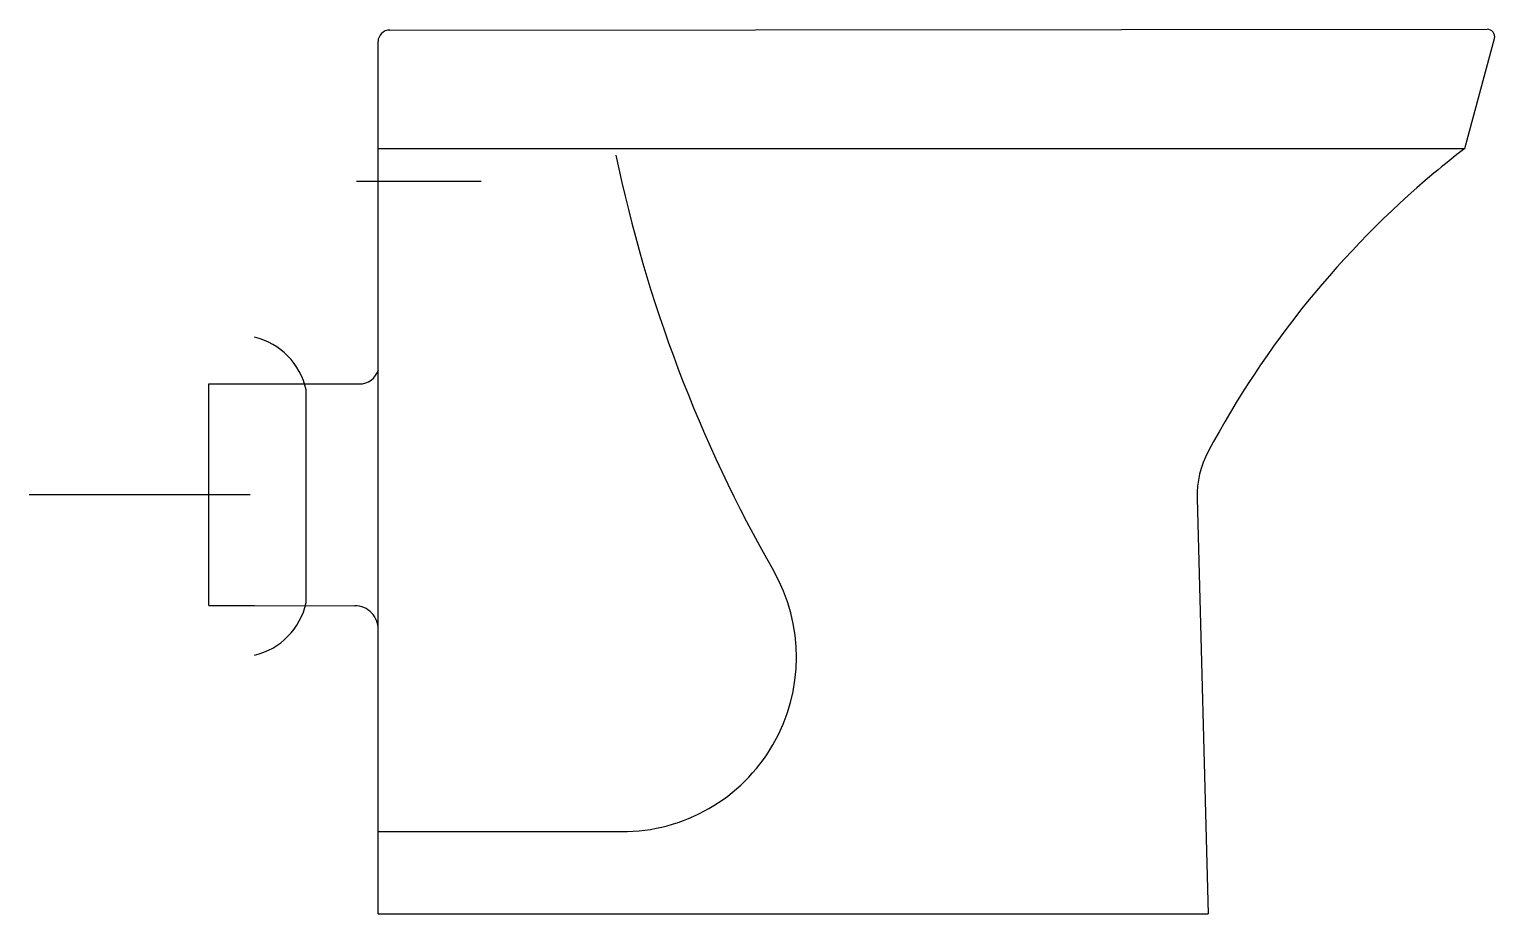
# Model space of a CAD drawing. Extents: x -720.558 to -719.895, y 587.289 to 587.689.
import ezdxf

# ---------------------------------------------------------------- set-up
doc = ezdxf.new("R2010")
doc.units = 0
doc.header["$LTSCALE"] = 0.280759
doc.header["$MEASUREMENT"] = 0
doc.linetypes.add('AXES', pattern=[0.54, 0.3, -0.08, 0.08, -0.08])
doc.linetypes.add('CONTINU', pattern=[0])
doc.layers.get('0').update_dxf_attribs({"linetype": 'CONTINUOUS'})
doc.layers.add('DECA_EIXOS', color=5, linetype='AXES')

msp = doc.modelspace()

# ---------------------------------------------------------------- linework, layer by layer
at = {"linetype": 'CONTINU'}
for points in [[(-720.39468, 587.68874), (-719.89795, 587.68906)], [(-720.39995, 587.28886), (-720.39995, 587.68348)], [(-719.90813, 587.63514), (-719.89469, 587.68497)], [(-720.39996, 587.63514), (-719.90813, 587.63514)], [(-720.4765, 587.52863), (-720.4084, 587.52857)], [(-720.4765, 587.42837), (-720.4765, 587.52863)], [(-720.4765, 587.52863), (-720.45588, 587.52861)], [(-720.43248, 587.42965), (-720.43248, 587.52591)], [(-720.02925, 587.47678), (-720.02431, 587.28886)], [(-720.4765, 587.42837), (-720.41042, 587.42819)], [(-720.4765, 587.42837), (-720.45588, 587.42837)], [(-720.39995, 587.32598), (-720.2897, 587.32598)], [(-720.39995, 587.28886), (-720.02431, 587.28886)]]:
    msp.add_lwpolyline(points, dxfattribs=at)
for points in [[(-719.89469, 587.68497, 0.495042), (-719.89795, 587.68906)], [(-720.39468, 587.68874, 0.414185), (-720.39995, 587.68348)], [(-720.29229, 587.6321, 0.079061), (-720.22105, 587.44419)], [(-719.90813, 587.63514, 0.010376), (-719.92211, 587.62391)], [(-719.92211, 587.62391, 0.096463), (-720.02424, 587.498)], [(-720.43248, 587.52591, 0.286081), (-720.45588, 587.54976)], [(-720.4084, 587.52857, 0.337425), (-720.39983, 587.53495)], [(-720.02424, 587.498, 0.129483), (-720.02925, 587.47678)], [(-720.2897, 587.32598, 0.577068), (-720.22105, 587.44419)], [(-720.45588, 587.4058, 0.286082), (-720.43248, 587.42965)], [(-720.39989, 587.41746, 0.419849), (-720.41042, 587.42819)]]:
    msp.add_lwpolyline(points, format="xyb", dxfattribs=at)
at = {"layer": 'DECA_EIXOS'}
for points in [[(-720.40973, 587.62036), (-720.35329, 587.62036)], [(-720.5578, 587.4785), (-720.37958, 587.4785)]]:
    msp.add_lwpolyline(points, dxfattribs=at)

doc.saveas('drawing.dxf')
